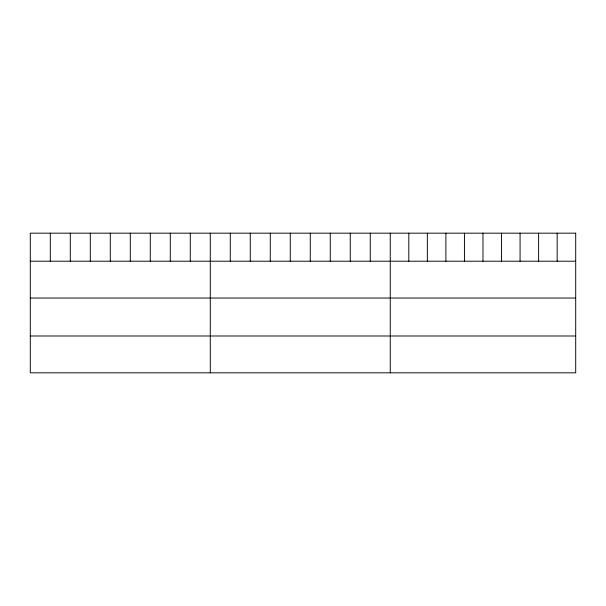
<?xml version="1.0" encoding="UTF-8"?>
<svg xmlns="http://www.w3.org/2000/svg" width="606" height="606" viewBox="0 0 606 606"><rect width="100%" height="100%" fill="white"/><g stroke="black" fill="none" stroke-linecap="round" stroke-linejoin="round"><path stroke-width="0.91" d="M30.3 261.216L575.7 261.216M30.3 298.046L575.7 298.046M30.3 335.997L575.7 335.997M557.156 233.174L557.156 261.216M538.613 233.174L538.613 261.216M520.069 233.174L520.069 261.216M501.526 233.174L501.526 261.216M482.982 233.174L482.982 261.216M464.438 233.174L464.438 261.216M445.895 233.174L445.895 261.216M427.351 233.174L427.351 261.216M408.808 233.174L408.808 261.216M390.264 233.174L390.264 372.826M370.266 233.174L370.266 261.216M350.268 233.174L350.268 261.216M330.27 233.174L330.27 261.216M310.272 233.174L310.272 261.216M290.274 233.174L290.274 261.216M270.276 233.174L270.276 261.216M250.278 233.174L250.278 261.216M230.28 233.174L230.28 261.216M210.282 233.174L210.282 372.826M190.284 233.174L190.284 261.216M170.286 233.174L170.286 261.216M150.288 233.174L150.288 261.216M130.29 233.174L130.29 261.216M110.292 233.174L110.292 261.216M90.294 233.174L90.294 261.216M70.296 233.174L70.296 261.216M50.298 233.174L50.298 261.216M575.7 233.174L30.3 233.174L30.3 372.826L575.7 372.826L575.7 233.174"/></g></svg>
